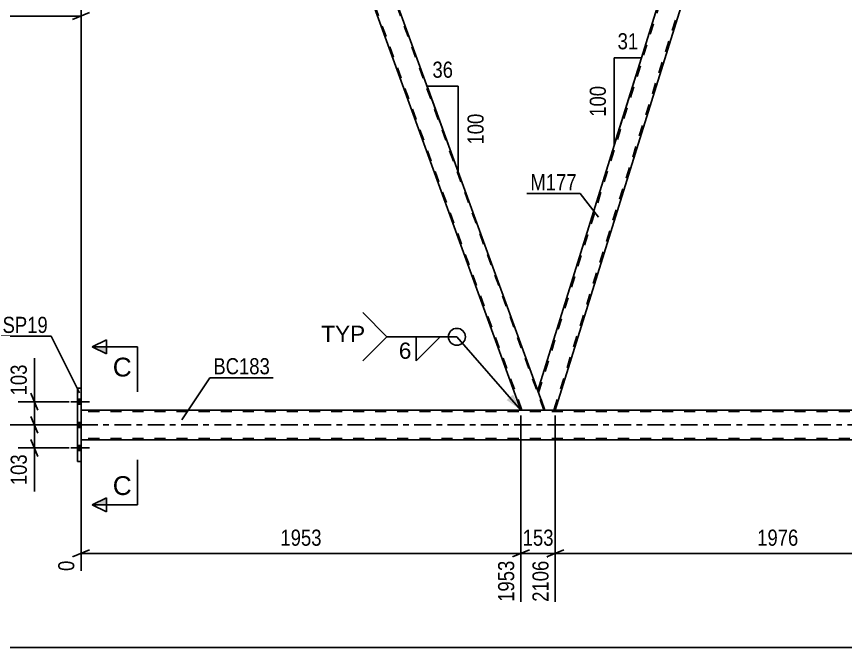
# Model space of a CAD drawing. Header units: millimetres. Extents: x -86 to 755, y -411 to 183.
# Drawn here: x 25.2 to 172.4, y -165.4 to -53.4 of the extents above; entities that cross this region are included whole.
import ezdxf

# ---------------------------------------------------------------- set-up
doc = ezdxf.new("R2010")
doc.units = ezdxf.units.MM
doc.linetypes.add('DXK_LINE_DOT2', pattern=[3.9198, 1.9599, -1.9599])
doc.linetypes.add('DXK_LINE_DOT3', pattern=[5.9187, 2.979, -0.9799, 0.9799, -0.9799])
doc.styles.add('Arial', font='arial.ttf', dxfattribs={"height": 0.2})
doc.styles.add('Arial Narrow', font='ARIALN.TTF', dxfattribs={"height": 0.2})

# ---------------------------------------------------------------- blocks, each defined once
blk = doc.blocks.new('Part-814409269-3878 - 3545')
at = {"color": 2, "linetype": 'Continuous'}
for p, q in [((117.75, -119.75), (154.46, -2)), ((155.77, -2), (154.46, -2)), ((157.3, -6.2), (155.77, -2)), ((120.86, -123.22), (157.32, -6.25)), ((119.02, -123.22), (117.77, -119.8))]:
    blk.add_line(p, q, dxfattribs=at)
at = {"color": 7, "linetype": 'DXK_LINE_DOT2'}
for p, q in [((117.89, -120.12), (154.71, -2)), ((120.61, -123.22), (157.18, -5.88)), ((157.32, -6.25), (157.3, -6.2)), ((157.32, -6.25), (157.3, -6.2)), ((117.77, -119.8), (117.75, -119.75)), ((119.02, -123.22), (120.86, -123.22))]:
    blk.add_line(p, q, dxfattribs=at)
blk = doc.blocks.new('Bolt-814409269-3778 - 3545')
at = {"linetype": 'Continuous'}
for points in [[(36.63, -122.2), (36.63, -121.32), (35.99, -121.32), (35.99, -122.2)], [(36.63, -122.2), (36.63, -121.32), (35.99, -121.32), (35.99, -122.2)], [(36.63, -122.2), (36.63, -121.32), (35.99, -121.32), (35.99, -122.2)], [(36.63, -126.3), (36.63, -125.42), (35.99, -125.42), (35.99, -126.3)], [(36.63, -126.3), (36.63, -125.42), (35.99, -125.42), (35.99, -126.3)], [(36.63, -130.4), (36.63, -129.52), (35.99, -129.52), (35.99, -130.4)], [(36.63, -130.4), (36.63, -129.52), (35.99, -129.52), (35.99, -130.4)], [(36.63, -130.4), (36.63, -129.52), (35.99, -129.52), (35.99, -130.4)]]:
    blk.add_hatch(color=1, dxfattribs=at).paths.add_polyline_path(points)
at = {"color": 1, "linetype": 'Continuous'}
for p, q in [((34.83, -121.76), (38.15, -121.76)), ((34.83, -121.76), (38.15, -121.76)), ((34.83, -121.76), (38.15, -121.76)), ((35.99, -121.32), (36.63, -121.32)), ((35.99, -121.32), (36.63, -121.32)), ((35.99, -121.32), (36.63, -121.32)), ((35.99, -122.2), (36.63, -122.2)), ((35.99, -122.2), (36.63, -122.2)), ((35.99, -122.2), (36.63, -122.2)), ((34.83, -125.86), (38.15, -125.86)), ((34.83, -125.86), (38.15, -125.86)), ((35.99, -125.42), (36.63, -125.42)), ((35.99, -125.42), (36.63, -125.42)), ((35.99, -126.3), (36.63, -126.3)), ((35.99, -126.3), (36.63, -126.3)), ((35.99, -129.52), (36.63, -129.52)), ((35.99, -129.52), (36.63, -129.52)), ((35.99, -129.52), (36.63, -129.52)), ((34.83, -129.96), (38.15, -129.96)), ((34.83, -129.96), (38.15, -129.96)), ((34.83, -129.96), (38.15, -129.96)), ((35.99, -130.4), (36.63, -130.4)), ((35.99, -130.4), (36.63, -130.4)), ((35.99, -130.4), (36.63, -130.4))]:
    blk.add_line(p, q, dxfattribs=at)
blk = doc.blocks.new('Part-814409269-3946 - 3545')
at = {"color": 7, "linetype": 'DXK_LINE_DOT2'}
for p, q in [((70.64, -2), (70.66, -2)), ((74.69, -2), (70.64, -2)), ((70.64, -2), (70.78, -2.4)), ((114.93, -123.22), (70.81, -2)), ((118.85, -123.22), (74.73, -2)), ((119.02, -123.22), (117.77, -119.8)), ((119.02, -123.22), (114.76, -123.22))]:
    blk.add_line(p, q, dxfattribs=at)
at = {"color": 2, "linetype": 'Continuous'}
for p, q in [((114.76, -123.22), (70.78, -2.4)), ((74.69, -2), (74.65, -2)), ((74.9, -2), (74.69, -2)), ((117.77, -119.8), (74.9, -2))]:
    blk.add_line(p, q, dxfattribs=at)
blk = doc.blocks.new('Part-814409269-3865 - 3545')
at = {"color": 2, "linetype": 'Continuous'}
for p, q in [((195.43, -123.22), (36.63, -123.22)), ((195.43, -128.5), (36.63, -128.5))]:
    blk.add_line(p, q, dxfattribs=at)
at = {"color": 7, "linetype": 'DXK_LINE_DOT2'}
for p, q in [((36.63, -128.5), (36.63, -123.22)), ((651.37, -123.46), (36.63, -123.46)), ((651.37, -128.26), (36.63, -128.26))]:
    blk.add_line(p, q, dxfattribs=at)
at = {"color": 7, "linetype": 'DXK_LINE_DOT3'}
blk.add_line((36.63, -125.86), (651.37, -125.86), dxfattribs=at)
blk = doc.blocks.new('Part-814409269-3883 - 3545')
at = {"color": 7, "linetype": 'DXK_LINE_DOT3'}
blk.add_line((205.44, -132.62), (154.48, 7.4), dxfattribs=at)
at = {"color": 2, "linetype": 'Continuous'}
for p, q in [((160.03, -2), (155.77, -2)), ((202.4, -118.4), (160.03, -2)), ((198.14, -118.4), (157.3, -6.2))]:
    blk.add_line(p, q, dxfattribs=at)
at = {"color": 7, "linetype": 'DXK_LINE_DOT2'}
for p, q in [((155.77, -2), (157.3, -6.2)), ((200.06, -123.22), (155.94, -2)), ((203.98, -123.22), (159.86, -2)), ((199.89, -123.22), (198.14, -118.4)), ((204.15, -123.22), (202.4, -118.4)), ((204.15, -123.22), (199.89, -123.22))]:
    blk.add_line(p, q, dxfattribs=at)
blk = doc.blocks.new('Part-814409269-3910 - 3545')
at = {"color": 2, "linetype": 'Continuous'}
for p, q in [((35.99, -132.36), (35.99, -119.36)), ((35.99, -119.36), (36.63, -119.36)), ((36.63, -119.36), (36.63, -132.36)), ((36.63, -132.36), (35.99, -132.36))]:
    blk.add_line(p, q, dxfattribs=at)
blk = doc.blocks.new('StraightDimension-814409269-4910 - 3545')
at = {"color": 7, "linetype": 'Continuous'}
for p, q in [((114.76, -124.22), (114.76, -157.28)), ((120.86, -124.22), (120.86, -157.28)), ((113.26, -149.27), (116.26, -148.07)), ((114.76, -148.67), (120.86, -148.67)), ((122.36, -148.07), (119.36, -149.27))]:
    blk.add_line(p, q, dxfattribs=at)
at = {"color": 0}
blk.add_wipeout([(121.15, -147.92), (121.15, -143.72), (114.47, -143.72), (114.47, -147.92)], dxfattribs=at)
at = {"color": 0, "linetype": 'Continuous'}
blk.add_wipeout([(120.26, -149.37), (116.06, -149.37), (116.06, -157.88), (120.26, -157.88)], dxfattribs=at)
at = {"color": 3, "style": 'Arial Narrow'}
blk.add_text('153', height=2.863, dxfattribs=at).set_placement((115.07, -147.32))
at = {"color": 3, "linetype": 'Continuous', "style": 'Arial Narrow'}
blk.add_text('2106', height=2.863, rotation=90.0002, dxfattribs=at).set_placement((119.66, -157.28))
blk = doc.blocks.new('StraightDimension-814409269-5176 - 3545')
at = {"color": 7, "linetype": 'Continuous'}
for p, q in [((-27.39, -1.5), (-28.59, 1.5)), ((-1.64, 0), (-30.84, 0)), ((-27.99, -125.86), (-27.99, 0)), ((-28.59, -124.36), (-27.39, -127.36)), ((34.99, -125.86), (-30.84, -125.86))]:
    blk.add_line(p, q, dxfattribs=at)
at = {"color": 0}
blk.add_wipeout([(-28.74, -58.67), (-32.94, -58.67), (-32.94, -67.19), (-28.74, -67.19)], dxfattribs=at)
at = {"color": 3, "style": 'Arial Narrow'}
blk.add_text('3147', height=2.863, rotation=90.0002, dxfattribs=at).set_placement((-29.34, -66.59))
blk = doc.blocks.new('AngleDimension-814409269-4184 - 3545')
at = {"color": 7, "linetype": 'Continuous'}
for p, q in [((131.34, -60.68), (136.16, -60.68)), ((131.34, -76.15), (136.16, -60.68)), ((131.34, -76.15), (131.34, -60.68)), ((131.75, -74.83), (136.16, -60.68))]:
    blk.add_line(p, q, dxfattribs=at)
at = {"color": 0}
for points in [[(136.18, -59.78), (136.18, -55.58), (131.33, -55.58), (131.33, -59.78)], [(130.44, -65.07), (126.24, -65.07), (126.24, -71.76), (130.44, -71.76)]]:
    blk.add_wipeout(points, dxfattribs=at)
at = {"color": 3, "style": 'Arial Narrow'}
blk.add_text('31', height=2.863, dxfattribs=at).set_placement((131.93, -59.18))
blk.add_text('100', height=2.863, rotation=90.0002, dxfattribs=at).set_placement((129.84, -71.16))
blk = doc.blocks.new('AngleDimension-814409269-4198 - 3545')
at = {"color": 7, "linetype": 'Continuous'}
for p, q in [((100.38, -72.03), (98.09, -65.73)), ((103.63, -65.73), (98.09, -65.73)), ((103.63, -80.96), (98.09, -65.73)), ((103.63, -80.96), (103.63, -65.73))]:
    blk.add_line(p, q, dxfattribs=at)
at = {"color": 0}
for points in [[(103.29, -64.83), (103.29, -60.63), (98.44, -60.63), (98.44, -64.83)], [(108.73, -70), (104.53, -70), (104.53, -76.69), (108.73, -76.69)]]:
    blk.add_wipeout(points, dxfattribs=at)
at = {"color": 3, "style": 'Arial Narrow'}
blk.add_text('36', height=2.863, dxfattribs=at).set_placement((99.04, -64.23))
blk.add_text('100', height=2.863, rotation=90.0002, dxfattribs=at).set_placement((108.13, -76.09))
blk = doc.blocks.new('StraightDimension-814409269-4212 - 3545')
at = {"color": 7, "linetype": 'Continuous'}
for p, q in [((27.74, -124.36), (28.94, -127.36)), ((34.52, -125.86), (25.49, -125.86)), ((28.34, -129.96), (28.34, -125.86)), ((28.94, -131.46), (27.74, -128.46)), ((34.52, -129.96), (25.49, -129.96)), ((28.34, -129.96), (28.34, -137.69)), ((28.34, -129.96), (28.34, -137.69))]:
    blk.add_line(p, q, dxfattribs=at)
at = {"color": 0}
blk.add_wipeout([(27.59, -130.49), (23.39, -130.49), (23.39, -137.17), (27.59, -137.17)], dxfattribs=at)
at = {"color": 3, "style": 'Arial Narrow'}
blk.add_text('103', height=2.863, rotation=90.0002, dxfattribs=at).set_placement((26.99, -136.57))
blk = doc.blocks.new('StraightDimension-814409269-4222 - 3545')
at = {"color": 7, "linetype": 'Continuous'}
for p, q in [((28.34, -121.76), (28.34, -114.03)), ((28.34, -121.76), (28.34, -114.03)), ((27.74, -120.26), (28.94, -123.26)), ((34.52, -121.76), (25.49, -121.76)), ((28.34, -125.86), (28.34, -121.76)), ((28.94, -127.36), (27.74, -124.36)), ((34.52, -125.86), (25.49, -125.86))]:
    blk.add_line(p, q, dxfattribs=at)
at = {"color": 0}
blk.add_wipeout([(27.59, -114.55), (23.39, -114.55), (23.39, -121.24), (27.59, -121.24)], dxfattribs=at)
at = {"color": 3, "style": 'Arial Narrow'}
blk.add_text('103', height=2.863, rotation=90.0002, dxfattribs=at).set_placement((26.99, -120.63))
blk = doc.blocks.new('StraightDimension-814409269-4233 - 3545')
at = {"color": 7, "linetype": 'Continuous'}
for p, q in [((0, -3), (0, -55.67)), ((36.63, -122.22), (36.63, -50.42)), ((1.5, -52.67), (-1.5, -53.87)), ((35.13, -53.87), (38.13, -52.67)), ((0, -53.27), (36.63, -53.27))]:
    blk.add_line(p, q, dxfattribs=at)
at = {"color": 0}
blk.add_wipeout([(22.57, -52.52), (22.57, -48.32), (14.06, -48.32), (14.06, -52.52)], dxfattribs=at)
at = {"color": 3, "style": 'Arial Narrow'}
blk.add_text('1139', height=2.863, dxfattribs=at).set_placement((14.66, -51.92))
blk = doc.blocks.new('StraightDimension-814409269-4841 - 3545')
at = {"color": 7, "linetype": 'Continuous'}
blk.add_line((-0.64, -165.37), (662.23, -165.37), dxfattribs=at)
blk = doc.blocks.new('StraightDimension-814409269-4893 - 3545')
at = {"color": 7, "linetype": 'Continuous'}
for p, q in [((114.76, -124.22), (114.76, -157.28)), ((36.63, -129.5), (36.63, -151.8)), ((38.13, -148.07), (35.13, -149.27)), ((36.63, -148.67), (114.76, -148.67)), ((113.26, -149.27), (116.26, -148.07))]:
    blk.add_line(p, q, dxfattribs=at)
at = {"color": 0}
blk.add_wipeout([(79.95, -147.92), (79.95, -143.72), (71.44, -143.72), (71.44, -147.92)], dxfattribs=at)
at = {"color": 3, "style": 'Arial Narrow'}
blk.add_text('1953', height=2.863, dxfattribs=at).set_placement((72.04, -147.32))
at = {"color": 0, "linetype": 'Continuous'}
for points in [[(36.03, -149.37), (31.83, -149.37), (31.83, -152.4), (36.03, -152.4)], [(114.16, -149.37), (109.96, -149.37), (109.96, -157.88), (114.16, -157.88)]]:
    blk.add_wipeout(points, dxfattribs=at)
at = {"color": 3, "linetype": 'Continuous', "style": 'Arial Narrow'}
for s, height, p in [('0', 2.86, (35.43, -151.8)), ('1953', 2.863, (113.56, -157.28))]:
    blk.add_text(s, height=height, rotation=90.0002, dxfattribs=at).set_placement(p)
blk = doc.blocks.new('StraightDimension-814409269-4935 - 3545')
at = {"color": 7, "linetype": 'Continuous'}
for p, q in [((120.86, -124.22), (120.86, -157.28)), ((199.89, -124.22), (199.89, -157.28)), ((122.36, -148.07), (119.36, -149.27)), ((120.86, -148.67), (199.89, -148.67)), ((198.39, -149.27), (201.39, -148.07))]:
    blk.add_line(p, q, dxfattribs=at)
at = {"color": 0}
blk.add_wipeout([(164.63, -147.92), (164.63, -143.72), (156.12, -143.72), (156.12, -147.92)], dxfattribs=at)
at = {"color": 3, "style": 'Arial Narrow'}
blk.add_text('1976', height=2.863, dxfattribs=at).set_placement((156.72, -147.32))
at = {"color": 0, "linetype": 'Continuous'}
blk.add_wipeout([(199.29, -149.37), (195.09, -149.37), (195.09, -157.88), (199.29, -157.88)], dxfattribs=at)
at = {"color": 3, "linetype": 'Continuous', "style": 'Arial Narrow'}
blk.add_text('4082', height=2.863, rotation=90.0002, dxfattribs=at).set_placement((198.69, -157.28))
blk = doc.blocks.new('Mark-814409269-3874 - 3545')
at = {"color": 0}
blk.add_wipeout([(124.65, -84.21), (124.65, -81.21), (116.43, -81.21), (116.43, -84.21)], dxfattribs=at)
blk.add_wipeout([(124.65, -84.21), (124.65, -81.21), (116.43, -81.21), (116.43, -84.21)], dxfattribs=at)
at = {"color": 30, "linetype": 'Continuous'}
for p in [(115.83, -84.81), (128.54, -89)]:
    blk.add_line(p, (125.25, -84.81), dxfattribs=at)
at = {"color": 3, "style": 'Arial Narrow'}
blk.add_text('M177', height=2.863, dxfattribs=at).set_placement((116.43, -84.21))
blk = doc.blocks.new('Mark-814409269-3861 - 3545')
at = {"color": 0}
blk.add_wipeout([(70.18, -116.88), (70.18, -113.88), (60.13, -113.88), (60.13, -116.88)], dxfattribs=at)
blk.add_wipeout([(70.18, -116.88), (70.18, -113.88), (60.13, -113.88), (60.13, -116.88)], dxfattribs=at)
at = {"color": 30, "linetype": 'Continuous'}
for p, q in [((54.54, -124.94), (59.53, -117.48)), ((59.53, -117.48), (70.78, -117.48))]:
    blk.add_line(p, q, dxfattribs=at)
at = {"color": 3, "style": 'Arial Narrow'}
blk.add_text('BC183', height=2.863, dxfattribs=at).set_placement((60.13, -116.88))
blk = doc.blocks.new('Mark-814409269-3906 - 3545')
at = {"color": 0}
blk.add_wipeout([(30.73, -109.54), (30.73, -106.54), (22.69, -106.54), (22.69, -109.54)], dxfattribs=at)
blk.add_wipeout([(30.73, -109.54), (30.73, -106.54), (22.69, -106.54), (22.69, -109.54)], dxfattribs=at)
at = {"color": 30, "linetype": 'Continuous'}
for p in [(22.09, -110.14), (36.37, -120.17)]:
    blk.add_line(p, (31.33, -110.14), dxfattribs=at)
at = {"color": 3, "style": 'Arial Narrow'}
blk.add_text('SP19', height=2.863, dxfattribs=at).set_placement((22.69, -109.54))
blk = doc.blocks.new('SectionMark-814409269-5322 - 3545')
at = {"linetype": 'Continuous'}
for points in [[(41.13, -112.02), (41.13, -113.27), (38.63, -112.02)], [(41.13, -138.81), (41.13, -140.06), (38.63, -140.06)]]:
    blk.add_hatch(color=6, dxfattribs=at).paths.add_polyline_path(points)
at = {"color": 6, "linetype": 'Continuous'}
for p, q in [((38.63, -112.02), (41.13, -110.77)), ((41.13, -113.27), (41.13, -110.77)), ((46.63, -112.02), (38.63, -112.02)), ((38.63, -112.02), (41.13, -113.27)), ((46.63, -112.02), (46.63, -120.02)), ((46.63, -140.06), (46.63, -132.06)), ((38.63, -140.06), (41.13, -138.81)), ((41.13, -138.81), (41.13, -141.31)), ((46.63, -140.06), (38.63, -140.06)), ((41.13, -141.31), (38.63, -140.06))]:
    blk.add_line(p, q, dxfattribs=at)
at = {"color": 0, "linetype": 'Continuous'}
for points in [[(45.63, -117.27), (45.63, -113.77), (42.26, -113.77), (42.26, -117.27)], [(45.63, -138.31), (45.63, -134.81), (42.26, -134.81), (42.26, -138.31)]]:
    blk.add_wipeout(points, dxfattribs=at)
at = {"color": 3, "linetype": 'Continuous', "style": 'Arial'}
for p in [(42.26, -117.27), (42.26, -138.31)]:
    blk.add_text('C', height=3.34, dxfattribs=at).set_placement(p)
blk = doc.blocks.new('WeldMark-814409269-5338 - 3545')
at = {"linetype": 'Continuous'}
blk.add_hatch(color=30, dxfattribs=at).paths.add_polyline_path([(113.35, -120.47), (114.76, -123.22), (112.22, -121.45)])
at = {"color": 3, "linetype": 'Continuous'}
for q in [(86.69, -105.93), (86.69, -114.51)]:
    blk.add_line((90.97, -110.22), q, dxfattribs=at)
at = {"color": 30, "linetype": 'Continuous'}
blk.add_line((114.76, -123.22), (103.39, -110.22), dxfattribs=at)
at = {"color": 3, "linetype": 'Continuous'}
for start, end in [(90, 270), (270, 90)]:
    blk.add_arc((103.39, -110.22), 1.5, start, end, dxfattribs=at)
at = {"color": 0}
blk.add_wipeout([(95.49, -114.32), (95.49, -110.92), (92.87, -110.92), (92.87, -114.32)], dxfattribs=at)
at = {"color": 30, "linetype": 'Continuous'}
blk.add_line((90.97, -110.22), (103.39, -110.22), dxfattribs=at)
at = {"color": 3, "linetype": 'Continuous'}
for p, q in [((96.15, -110.22), (100.44, -110.22)), ((100.44, -110.22), (96.15, -114.51)), ((96.15, -114.51), (96.15, -110.22))]:
    blk.add_line(p, q, dxfattribs=at)
at = {"color": 3, "style": 'Arial'}
blk.add_text('6', height=2.87, dxfattribs=at).set_placement((93.07, -114.12))
at = {"color": 0, "linetype": 'Continuous'}
blk.add_wipeout([(87.07, -111.12), (87.07, -108.12), (79.3, -108.12), (79.3, -111.12)], dxfattribs=at)
blk.add_wipeout([(87.07, -111.12), (87.07, -108.12), (79.3, -108.12), (79.3, -111.12)], dxfattribs=at)
at = {"color": 3, "linetype": 'Continuous', "style": 'Arial'}
blk.add_text('TYP', height=2.865, dxfattribs=at).set_placement((79.3, -111.12))

msp = doc.modelspace()

# ---------------------------------------------------------------- block references
for name in ['Part-814409269-3883 - 3545', 'Part-814409269-3946 - 3545', 'Part-814409269-3878 - 3545', 'Part-814409269-3910 - 3545', 'Bolt-814409269-3778 - 3545', 'Part-814409269-3865 - 3545']:
    msp.add_blockref(name, (0, 0))

# ---------------------------------------------------------------- next in the draw order: block references
for name in ['StraightDimension-814409269-5176 - 3545', 'AngleDimension-814409269-4184 - 3545', 'AngleDimension-814409269-4198 - 3545', 'StraightDimension-814409269-4910 - 3545']:
    msp.add_blockref(name, (0, 0))

# ---------------------------------------------------------------- next in the draw order: block references
msp.add_blockref('StraightDimension-814409269-4212 - 3545', (0, 0))

# ---------------------------------------------------------------- next in the draw order: block references
msp.add_blockref('StraightDimension-814409269-4222 - 3545', (0, 0))

# ---------------------------------------------------------------- next in the draw order: block references
msp.add_blockref('StraightDimension-814409269-4233 - 3545', (0, 0))

# ---------------------------------------------------------------- next in the draw order: block references
msp.add_blockref('StraightDimension-814409269-4841 - 3545', (0, 0))

# ---------------------------------------------------------------- next in the draw order: block references
for name in ['Mark-814409269-3874 - 3545', 'WeldMark-814409269-5338 - 3545', 'Mark-814409269-3906 - 3545', 'StraightDimension-814409269-4893 - 3545', 'StraightDimension-814409269-4935 - 3545']:
    msp.add_blockref(name, (0, 0))

# ---------------------------------------------------------------- next in the draw order: block references
for name in ['SectionMark-814409269-5322 - 3545', 'Mark-814409269-3861 - 3545']:
    msp.add_blockref(name, (0, 0))

doc.saveas('drawing.dxf')
